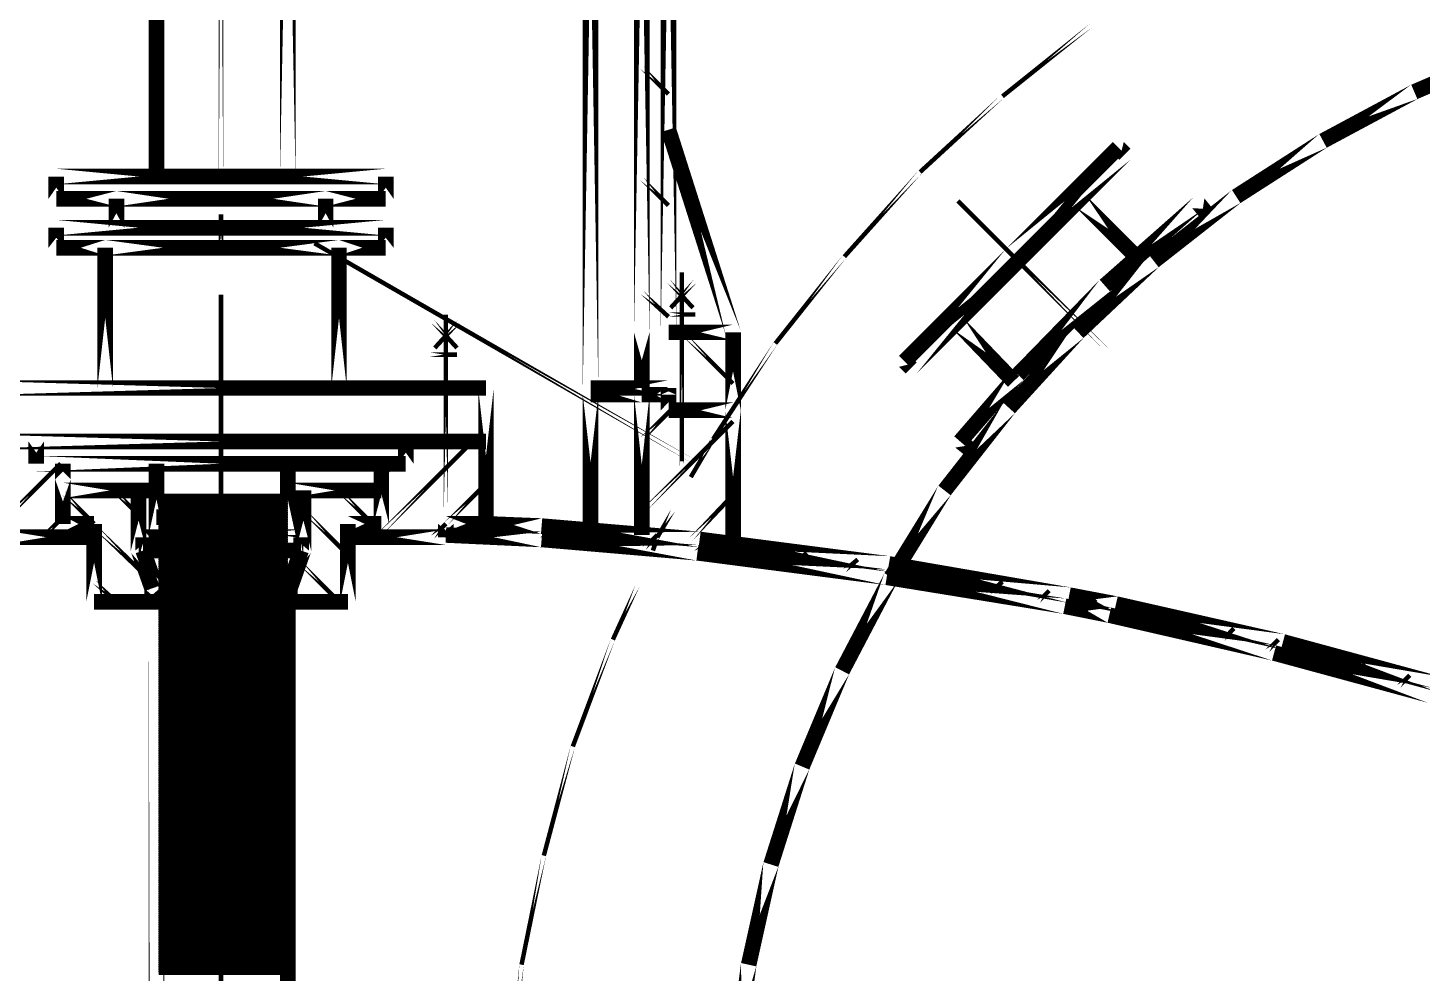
# Model space of a CAD drawing. Extents: x 0 to 359, y 1 to 652.
# Drawn here: x 228.6 to 281.6, y 506.2 to 542.1 of the extents above; entities that cross this region are included whole.
import ezdxf

# ---------------------------------------------------------------- set-up
doc = ezdxf.new("R2010")
doc.units = 0
doc.layers.add('C00-00-00-BLACK', color=7, linetype='CONTINUOUS')
doc.layers.add('CFF-FF-FF-WHITE', color=7, linetype='CONTINUOUS')

msp = doc.modelspace()

# ---------------------------------------------------------------- linework, layer by layer
at = {"layer": 'C00-00-00-BLACK'}
for points, const_width in [([(233.511, 567.013), (233.511, 536.533), (233.511, 567.013)], 0.5927), ([(238.505, 536.448), (238.505, 566.928), (238.505, 536.448)], 0.5927), ([(251.967, 530.521), (251.967, 563.118), (251.967, 530.521)], 0.5927), ([(252.984, 530.521), (252.984, 563.118), (252.984, 530.521)], 0.5927), ([(250.02, 528.405), (250.02, 562.695), (250.02, 528.405)], 0.5927), ([(235.966, 536.448), (235.966, 561.848), (235.966, 536.448)], 0.1693), ([(269.07, 542.205), (265.684, 539.496), (269.07, 542.205)], 0.1693), ([(284.904, 541.189), (281.347, 539.665), (284.904, 541.189)], 0.5927), ([(251.967, 540.597), (252.984, 539.581), (251.967, 540.597)], 0.1693), ([(281.347, 539.665), (277.876, 537.803), (281.347, 539.665)], 0.5927), ([(265.684, 539.496), (262.551, 536.617), (265.684, 539.496)], 0.1693), ([(255.439, 530.521), (252.984, 538.226), (255.439, 530.521)], 0.5927), ([(266.022, 533.485), (270.087, 537.549), (266.022, 533.485)], 0.5927), ([(270.087, 537.549), (270.341, 537.295), (270.087, 537.549)], 0.5927), ([(277.876, 537.803), (274.574, 535.686), (277.876, 537.803)], 0.5927), ([(270.341, 537.295), (266.277, 533.231), (270.341, 537.295)], 0.5927), ([(229.701, 535.601), (229.701, 536.448), (229.701, 535.601)], 0.5927), ([(229.701, 536.448), (235.966, 536.448), (229.701, 536.448)], 0.5927), ([(242.232, 536.448), (235.966, 536.448), (242.232, 536.448)], 0.5927), ([(242.232, 535.601), (242.232, 536.448), (242.232, 535.601)], 0.5927), ([(262.551, 536.617), (259.672, 533.4), (262.551, 536.617)], 0.1693), ([(251.967, 536.363), (252.984, 535.347), (251.967, 536.363)], 0.1693), ([(231.987, 535.601), (229.701, 535.601), (231.987, 535.601)], 0.5927), ([(231.987, 534.501), (231.987, 535.601), (231.987, 534.501)], 0.5927), ([(231.987, 535.601), (235.966, 535.601), (231.987, 535.601)], 0.5927), ([(239.945, 535.601), (235.966, 535.601), (239.945, 535.601)], 0.5927), ([(239.945, 534.501), (239.945, 535.601), (239.945, 534.501)], 0.5927), ([(239.945, 535.601), (242.232, 535.601), (239.945, 535.601)], 0.5927), ([(269.663, 529.844), (263.991, 535.517), (269.663, 529.844)], 0.1693), ([(268.647, 535.517), (270.764, 533.4), (268.647, 535.517)], 0.5927), ([(273.134, 535.432), (269.579, 532.299), (273.134, 535.432)], 0.5927), ([(274.574, 535.686), (271.442, 533.231), (274.574, 535.686)], 0.5927), ([(273.134, 535.432), (273.473, 535.009), (273.134, 535.432)], 0.5927), ([(235.966, 533.485), (235.966, 535.009), (235.966, 533.485)], 0.1693), ([(229.701, 533.739), (229.701, 534.501), (229.701, 533.739)], 0.5927), ([(229.701, 534.501), (235.966, 534.501), (229.701, 534.501)], 0.5927), ([(242.232, 534.501), (235.966, 534.501), (242.232, 534.501)], 0.5927), ([(242.232, 533.739), (242.232, 534.501), (242.232, 533.739)], 0.5927), ([(231.563, 533.739), (229.701, 533.739), (231.563, 533.739)], 0.5927), ([(231.563, 533.739), (235.966, 533.739), (231.563, 533.739)], 0.5927), ([(231.563, 528.405), (231.563, 533.739), (231.563, 528.405)], 0.5927), ([(240.454, 533.739), (235.966, 533.739), (240.454, 533.739)], 0.5927), ([(254.084, 525.526), (239.522, 533.908), (254.084, 525.526)], 0.1693), ([(240.454, 533.739), (242.232, 533.739), (240.454, 533.739)], 0.5927), ([(240.454, 528.405), (240.454, 533.739), (240.454, 528.405)], 0.5927), ([(259.672, 533.4), (257.048, 530.098), (259.672, 533.4)], 0.1693), ([(266.022, 533.485), (261.958, 529.421), (266.022, 533.485)], 0.5927), ([(262.213, 529.167), (266.277, 533.231), (262.213, 529.167)], 0.5927), ([(271.442, 533.231), (268.563, 530.521), (271.442, 533.231)], 0.5927), ([(253.492, 525.103), (253.492, 532.807), (253.492, 525.103)], 0.1693), ([(252.984, 532.469), (253.916, 531.453), (252.984, 532.469)], 0.1693), ([(254, 532.469), (253.068, 531.453), (254, 532.469)], 0.1693), ([(269.579, 532.299), (266.277, 528.913), (269.579, 532.299)], 0.5927), ([(235.966, 506.561), (235.966, 531.961), (235.966, 506.561)], 0.1693), ([(251.967, 532.045), (252.984, 531.114), (251.967, 532.045)], 0.1693), ([(244.518, 523.579), (244.518, 531.199), (244.518, 523.579)], 0.1693), ([(252.984, 531.199), (254, 531.199), (252.984, 531.199)], 0.1693), ([(244.009, 530.945), (244.941, 529.929), (244.009, 530.945)], 0.1693), ([(245.025, 530.945), (244.095, 529.929), (245.025, 530.945)], 0.1693), ([(251.967, 530.521), (251.967, 528.405), (251.967, 530.521)], 0.5927), ([(255.439, 530.521), (252.984, 530.521), (255.439, 530.521)], 0.5927), ([(255.439, 527.558), (255.439, 530.521), (255.439, 527.558)], 0.5927), ([(263.991, 530.86), (266.107, 528.659), (263.991, 530.86)], 0.5927), ([(268.563, 530.521), (265.938, 527.643), (268.563, 530.521)], 0.5927), ([(253.492, 530.521), (255.439, 528.574), (253.492, 530.521)], 0.1693), ([(243.925, 529.675), (244.941, 529.675), (243.925, 529.675)], 0.1693), ([(257.048, 530.098), (254.678, 526.457), (257.048, 530.098)], 0.1693), ([(261.958, 529.421), (262.213, 529.167), (261.958, 529.421)], 0.5927), ([(253.492, 529.167), (253.492, 525.611), (253.492, 529.167)], 0.1693), ([(266.277, 528.913), (264.075, 526.373), (266.277, 528.913)], 0.5927), ([(225.891, 528.405), (246.042, 528.405), (225.891, 528.405)], 0.5927), ([(246.042, 528.405), (246.042, 523.24), (246.042, 528.405)], 0.5927), ([(252.984, 528.405), (250.02, 528.405), (252.984, 528.405)], 0.5927), ([(252.984, 528.151), (252.984, 528.405), (252.984, 528.151)], 0.5927), ([(251.967, 528.151), (250.02, 528.151), (251.967, 528.151)], 0.5927), ([(250.02, 528.151), (250.02, 522.986), (250.02, 528.151)], 0.5927), ([(252.984, 528.151), (251.967, 528.151), (252.984, 528.151)], 0.5927), ([(251.967, 528.151), (251.967, 522.817), (251.967, 528.151)], 0.5927), ([(252.984, 527.558), (252.984, 528.151), (252.984, 527.558)], 0.5927), ([(251.967, 526.457), (253.068, 527.558), (251.967, 526.457)], 0.1693), ([(255.439, 527.558), (252.984, 527.558), (255.439, 527.558)], 0.5927), ([(255.439, 527.558), (255.439, 522.478), (255.439, 527.558)], 0.5927), ([(265.938, 527.643), (263.482, 524.51), (265.938, 527.643)], 0.5927), ([(251.967, 523.663), (255.439, 527.135), (251.967, 523.663)], 0.1693), ([(225.891, 526.373), (246.042, 526.373), (225.891, 526.373)], 0.5927), ([(228.939, 526.373), (228.939, 525.526), (228.939, 526.373)], 0.5927), ([(235.966, 526.457), (235.966, 504.783), (235.966, 526.457)], 0.1693), ([(242.994, 525.526), (242.994, 526.373), (242.994, 525.526)], 0.5927), ([(254.678, 526.457), (253.831, 525.018), (254.678, 526.457)], 0.1693), ([(264.075, 526.373), (264.499, 526.034), (264.075, 526.373)], 0.5927), ([(241.893, 522.732), (245.533, 526.373), (241.893, 522.732)], 0.1693), ([(242.994, 526.034), (243.417, 526.373), (242.994, 526.034)], 0.1693), ([(227.499, 523.155), (229.871, 525.526), (227.499, 523.155)], 0.1693), ([(228.939, 525.526), (242.994, 525.526), (228.939, 525.526)], 0.5927), ([(229.955, 524.933), (229.955, 525.526), (229.955, 524.933)], 0.5927), ([(233.511, 522.817), (233.511, 525.526), (233.511, 522.817)], 0.5927), ([(238.505, 522.817), (238.505, 525.526), (238.505, 522.817)], 0.5927), ([(242.062, 523.24), (242.062, 525.526), (242.062, 523.24)], 0.5927), ([(242.062, 525.018), (242.571, 525.526), (242.062, 525.018)], 0.1693), ([(229.955, 524.933), (229.955, 523.24), (229.955, 524.933)], 0.5927), ([(229.955, 524.51), (233.511, 524.51), (229.955, 524.51)], 0.5927), ([(229.955, 524.425), (231.14, 523.24), (229.955, 524.425)], 0.1693), ([(231.902, 524.51), (232.833, 523.579), (231.902, 524.51)], 0.1693), ([(232.833, 522.224), (232.833, 524.51), (232.833, 522.224)], 0.5927), ([(238.505, 524.51), (242.062, 524.51), (238.505, 524.51)], 0.5927), ([(239.099, 522.224), (239.099, 524.51), (239.099, 522.224)], 0.5927), ([(240.454, 524.51), (241.723, 523.24), (240.454, 524.51)], 0.1693), ([(244.518, 523.24), (246.042, 524.764), (244.518, 523.24)], 0.1693), ([(253.831, 522.647), (255.439, 524.341), (253.831, 522.647)], 0.1693), ([(263.482, 524.51), (261.451, 521.208), (263.482, 524.51)], 0.5927), ([(229.193, 522.732), (229.955, 523.494), (229.193, 522.732)], 0.1693), ([(229.955, 523.24), (231.14, 523.24), (229.955, 523.24)], 0.5927), ([(231.14, 520.277), (231.14, 523.24), (231.14, 520.277)], 0.5927), ([(238.505, 523.494), (233.511, 523.494), (238.505, 523.494)], 0.5927), ([(239.099, 523.748), (240.792, 522.055), (239.099, 523.748)], 0.1693), ([(240.792, 523.24), (242.062, 523.24), (240.792, 523.24)], 0.5927), ([(240.792, 520.277), (240.792, 523.24), (240.792, 520.277)], 0.5927), ([(244.518, 523.24), (244.518, 522.732), (244.518, 523.24)], 0.5927), ([(244.518, 523.24), (246.042, 523.24), (244.518, 523.24)], 0.5927), ([(248.158, 523.155), (246.042, 523.24), (248.158, 523.155)], 0.5927), ([(254.169, 522.647), (248.158, 523.155), (254.169, 522.647)], 0.5927), ([(250.02, 523.071), (250.02, 522.986), (250.02, 523.071)], 0.5927), ([(253.154, 523.748), (252.561, 522.732), (253.154, 523.748)], 0.1693), ([(227.499, 522.732), (231.14, 522.732), (227.499, 522.732)], 0.5927), ([(231.14, 523.155), (233.256, 521.123), (231.14, 523.155)], 0.1693), ([(233.003, 522.224), (233.003, 522.732), (233.003, 522.224)], 0.5927), ([(233.003, 522.732), (233.511, 522.732), (233.003, 522.732)], 0.5927), ([(233.511, 522.817), (233.511, 522.732), (233.511, 522.817)], 0.5927), ([(239.014, 522.732), (233.511, 522.732), (239.014, 522.732)], 0.5927), ([(238.505, 522.732), (238.505, 522.817), (238.505, 522.732)], 0.5927), ([(239.014, 522.224), (239.014, 522.732), (239.014, 522.224)], 0.5927), ([(244.518, 522.732), (240.792, 522.732), (244.518, 522.732)], 0.5927), ([(244.009, 522.732), (244.518, 523.24), (244.009, 522.732)], 0.1693), ([(248.158, 522.647), (244.518, 522.817), (248.158, 522.647)], 0.5927), ([(246.126, 522.732), (246.634, 523.24), (246.126, 522.732)], 0.1693), ([(254.084, 522.139), (248.158, 522.647), (254.084, 522.139)], 0.5927), ([(248.158, 522.647), (248.582, 523.071), (248.158, 522.647)], 0.1693), ([(250.106, 522.478), (250.613, 522.986), (250.106, 522.478)], 0.1693), ([(252.053, 522.309), (252.561, 522.817), (252.053, 522.309)], 0.1693), ([(252.561, 522.732), (252.392, 522.224), (252.561, 522.732)], 0.1693), ([(261.366, 521.716), (254.169, 522.647), (261.366, 521.716)], 0.5927), ([(232.833, 522.224), (233.342, 520.785), (232.833, 522.224)], 0.5927), ([(233.003, 522.224), (232.833, 522.224), (233.003, 522.224)], 0.5927), ([(235.966, 522.224), (233.003, 522.224), (235.966, 522.224)], 0.5927), ([(233.511, 520.785), (233.003, 522.224), (233.511, 520.785)], 0.5927), ([(235.966, 522.224), (239.014, 522.224), (235.966, 522.224)], 0.5927), ([(238.505, 520.785), (239.014, 522.224), (238.505, 520.785)], 0.5927), ([(239.099, 522.224), (238.591, 520.785), (239.099, 522.224)], 0.5927), ([(239.014, 522.224), (239.099, 522.224), (239.014, 522.224)], 0.5927), ([(261.282, 521.208), (254.084, 522.139), (261.282, 521.208)], 0.5927), ([(254, 522.139), (254.508, 522.563), (254, 522.139)], 0.1693), ([(255.947, 521.885), (256.37, 522.393), (255.947, 521.885)], 0.1693), ([(238.93, 521.801), (240.454, 520.277), (238.93, 521.801)], 0.1693), ([(257.81, 521.716), (258.233, 522.139), (257.81, 521.716)], 0.1693), ([(259.672, 521.462), (260.181, 521.885), (259.672, 521.462)], 0.1693), ([(268.224, 520.531), (261.366, 521.716), (268.224, 520.531)], 0.5927), ([(261.451, 521.208), (259.588, 517.652), (261.451, 521.208)], 0.5927), ([(268.055, 520.107), (261.282, 521.208), (268.055, 520.107)], 0.5927), ([(261.535, 521.208), (261.958, 521.631), (261.535, 521.208)], 0.1693), ([(263.398, 520.869), (263.821, 521.377), (263.398, 520.869)], 0.1693), ([(231.14, 521.039), (231.987, 520.277), (231.14, 521.039)], 0.1693), ([(233.342, 520.785), (238.591, 520.785), (233.342, 520.785)], 0.5927), ([(233.342, 520.785), (233.342, 520.277), (233.342, 520.785)], 0.5927), ([(233.511, 520.785), (233.511, 271.356), (233.511, 520.785)], 0.5927), ([(238.505, 271.356), (238.505, 520.785), (238.505, 271.356)], 0.5927), ([(238.591, 520.785), (238.591, 520.277), (238.591, 520.785)], 0.5927), ([(251.799, 520.869), (250.868, 518.837), (251.799, 520.869)], 0.1693), ([(265.176, 520.615), (265.684, 521.039), (265.176, 520.615)], 0.1693), ([(267.039, 520.277), (267.462, 520.7), (267.039, 520.277)], 0.1693), ([(270.002, 520.192), (268.224, 520.531), (270.002, 520.192)], 0.5927), ([(235.966, 520.277), (231.14, 520.277), (235.966, 520.277)], 0.5927), ([(235.289, 520.277), (233.342, 520.277), (235.289, 520.277)], 0.5927), ([(235.289, 520.277), (238.591, 520.277), (235.289, 520.277)], 0.5927), ([(235.966, 520.277), (240.792, 520.277), (235.966, 520.277)], 0.5927), ([(269.748, 519.769), (268.055, 520.107), (269.748, 519.769)], 0.5927), ([(268.817, 519.938), (269.24, 520.361), (268.817, 519.938)], 0.1693), ([(276.352, 518.753), (270.002, 520.192), (276.352, 518.753)], 0.5927), ([(276.013, 518.329), (269.748, 519.769), (276.013, 518.329)], 0.5927), ([(270.594, 519.599), (271.017, 520.023), (270.594, 519.599)], 0.1693), ([(272.288, 519.176), (272.711, 519.599), (272.288, 519.176)], 0.1693), ([(274.066, 518.837), (274.489, 519.261), (274.066, 518.837)], 0.1693), ([(250.868, 518.837), (249.344, 514.773), (250.868, 518.837)], 0.1693), ([(275.759, 518.414), (276.182, 518.837), (275.759, 518.414)], 0.1693), ([(281.94, 516.721), (276.013, 518.329), (281.94, 516.721)], 0.5927), ([(282.279, 517.144), (276.352, 518.753), (282.279, 517.144)], 0.5927), ([(277.453, 517.991), (277.876, 518.414), (277.453, 517.991)], 0.1693), ([(259.588, 517.652), (258.064, 514.011), (259.588, 517.652)], 0.5927), ([(279.146, 517.567), (279.484, 517.906), (279.146, 517.567)], 0.1693), ([(280.755, 517.059), (281.178, 517.483), (280.755, 517.059)], 0.1693), ([(249.344, 514.773), (248.243, 510.625), (249.344, 514.773)], 0.1693), ([(258.064, 514.011), (256.879, 510.286), (258.064, 514.011)], 0.5927), ([(248.243, 510.625), (247.396, 506.476), (248.243, 510.625)], 0.1693), ([(256.879, 510.286), (256.033, 506.476), (256.879, 510.286)], 0.5927), ([(247.396, 506.476), (246.972, 502.158), (247.396, 506.476)], 0.1693), ([(256.033, 506.476), (255.524, 502.581), (256.033, 506.476)], 0.5927)]:
    msp.add_lwpolyline(points, close=True, dxfattribs=dict(at, const_width=const_width))
at = {"layer": 'CFF-FF-FF-WHITE', "const_width": 0.0931}
for points in [[(233.595, 524.341), (238.505, 524.341)], [(233.595, 524.256), (238.505, 524.256)], [(233.595, 524.171), (238.505, 524.171)], [(233.595, 524.087), (238.505, 524.087)], [(233.595, 524.002), (238.505, 524.002)], [(233.595, 523.917), (238.505, 523.917)], [(233.595, 523.833), (238.505, 523.833)], [(233.595, 523.748), (238.505, 523.748)], [(233.595, 523.663), (238.505, 523.663)], [(233.595, 523.579), (238.505, 523.579)], [(233.595, 523.494), (238.505, 523.494)], [(233.595, 523.409), (238.505, 523.409)], [(233.595, 523.325), (238.505, 523.325)], [(233.595, 523.24), (238.505, 523.24)], [(233.595, 523.155), (238.505, 523.155)], [(233.595, 523.071), (238.505, 523.071)], [(233.595, 522.986), (238.505, 522.986)], [(233.595, 522.901), (238.505, 522.901)], [(233.595, 522.817), (238.505, 522.817)], [(233.595, 522.732), (238.505, 522.732)], [(233.595, 522.647), (238.505, 522.647)], [(233.595, 522.563), (238.505, 522.563)], [(233.595, 522.478), (238.505, 522.478)], [(233.595, 522.393), (238.505, 522.393)], [(233.595, 522.309), (238.505, 522.309)], [(233.595, 522.224), (238.505, 522.224)], [(233.595, 522.139), (238.505, 522.139)], [(233.595, 522.055), (238.505, 522.055)], [(233.595, 521.97), (238.505, 521.97)], [(233.595, 521.885), (238.505, 521.885)], [(233.595, 521.801), (238.505, 521.801)], [(233.595, 521.716), (238.505, 521.716)], [(233.595, 521.631), (238.505, 521.631)], [(233.595, 521.547), (238.505, 521.547)], [(233.595, 521.462), (238.505, 521.462)], [(233.595, 521.377), (238.505, 521.377)], [(233.595, 521.293), (238.505, 521.293)], [(233.595, 521.208), (238.505, 521.208)], [(233.595, 521.123), (238.505, 521.123)], [(233.595, 521.039), (238.505, 521.039)], [(233.595, 520.954), (238.505, 520.954)], [(233.595, 520.869), (238.505, 520.869)], [(233.595, 520.785), (238.505, 520.785)], [(233.595, 520.7), (238.505, 520.7)], [(233.595, 520.615), (238.505, 520.615)], [(233.595, 520.531), (238.505, 520.531)], [(233.595, 520.446), (238.505, 520.446)], [(233.595, 520.361), (238.505, 520.361)], [(233.595, 520.277), (238.505, 520.277)], [(233.595, 520.192), (238.505, 520.192)], [(233.595, 520.107), (238.505, 520.107)], [(233.595, 520.023), (238.505, 520.023)], [(233.595, 519.938), (238.505, 519.938)], [(233.595, 519.853), (238.505, 519.853)], [(233.595, 519.769), (238.505, 519.769)], [(233.595, 519.684), (238.505, 519.684)], [(233.595, 519.599), (238.505, 519.599)], [(233.595, 519.515), (238.505, 519.515)], [(233.595, 519.43), (238.505, 519.43)], [(233.595, 519.345), (238.505, 519.345)], [(233.595, 519.261), (238.505, 519.261)], [(233.595, 519.176), (238.505, 519.176)], [(233.595, 519.091), (238.505, 519.091)], [(233.595, 519.007), (238.505, 519.007)], [(233.595, 518.922), (238.505, 518.922)], [(233.595, 518.837), (238.505, 518.837)], [(233.595, 518.753), (238.505, 518.753)], [(233.595, 518.668), (238.505, 518.668)], [(233.595, 518.583), (238.505, 518.583)], [(233.595, 518.499), (238.505, 518.499)], [(233.595, 518.414), (238.505, 518.414)], [(233.595, 518.329), (238.505, 518.329)], [(233.595, 518.245), (238.505, 518.245)], [(233.595, 518.16), (238.505, 518.16)], [(233.595, 518.075), (238.505, 518.075)], [(233.595, 517.991), (238.505, 517.991)], [(233.595, 517.906), (238.505, 517.906)], [(233.595, 517.821), (238.505, 517.821)], [(233.595, 517.737), (238.505, 517.737)], [(233.595, 517.652), (238.505, 517.652)], [(233.595, 517.567), (238.505, 517.567)], [(233.595, 517.483), (238.505, 517.483)], [(233.595, 517.398), (238.505, 517.398)], [(233.595, 517.313), (238.505, 517.313)], [(233.595, 517.229), (238.505, 517.229)], [(233.595, 517.144), (238.505, 517.144)], [(233.595, 517.059), (238.505, 517.059)], [(233.595, 516.975), (238.505, 516.975)], [(233.595, 516.89), (238.505, 516.89)], [(233.595, 516.805), (238.505, 516.805)], [(233.595, 516.721), (238.505, 516.721)], [(233.595, 516.636), (238.505, 516.636)], [(233.595, 516.551), (238.505, 516.551)], [(233.595, 516.467), (238.505, 516.467)], [(233.595, 516.382), (238.505, 516.382)], [(233.595, 516.297), (238.505, 516.297)], [(233.595, 516.213), (238.505, 516.213)], [(233.595, 516.128), (238.505, 516.128)], [(233.595, 516.043), (238.505, 516.043)], [(233.595, 515.959), (238.505, 515.959)], [(233.595, 515.874), (238.505, 515.874)], [(233.595, 515.789), (238.505, 515.789)], [(233.595, 515.705), (238.505, 515.705)], [(233.595, 515.62), (238.505, 515.62)], [(233.595, 515.535), (238.505, 515.535)], [(233.595, 515.451), (238.505, 515.451)], [(233.595, 515.366), (238.505, 515.366)], [(233.595, 515.281), (238.505, 515.281)], [(233.595, 515.197), (238.505, 515.197)], [(233.595, 515.112), (238.505, 515.112)], [(233.595, 515.027), (238.505, 515.027)], [(233.595, 514.943), (238.505, 514.943)], [(233.595, 514.858), (238.505, 514.858)], [(233.595, 514.773), (238.505, 514.773)], [(233.595, 514.689), (238.505, 514.689)], [(233.595, 514.604), (238.505, 514.604)], [(233.595, 514.519), (238.505, 514.519)], [(233.595, 514.435), (238.505, 514.435)], [(233.595, 514.35), (238.505, 514.35)], [(233.595, 514.265), (238.505, 514.265)], [(233.595, 514.181), (238.505, 514.181)], [(233.595, 514.096), (238.505, 514.096)], [(233.595, 514.011), (238.505, 514.011)], [(233.595, 513.927), (238.505, 513.927)], [(233.595, 513.842), (238.505, 513.842)], [(233.595, 513.757), (238.505, 513.757)], [(233.595, 513.673), (238.505, 513.673)], [(233.595, 513.588), (238.505, 513.588)], [(233.595, 513.503), (238.505, 513.503)], [(233.595, 513.419), (238.505, 513.419)], [(233.595, 513.334), (238.505, 513.334)], [(233.595, 513.249), (238.505, 513.249)], [(233.595, 513.165), (238.505, 513.165)], [(233.595, 513.08), (238.505, 513.08)], [(233.595, 512.995), (238.505, 512.995)], [(233.595, 512.911), (238.505, 512.911)], [(233.595, 512.826), (238.505, 512.826)], [(233.595, 512.741), (238.505, 512.741)], [(233.595, 512.657), (238.505, 512.657)], [(233.595, 512.572), (238.505, 512.572)], [(233.595, 512.487), (238.505, 512.487)], [(233.595, 512.403), (238.505, 512.403)], [(233.595, 512.318), (238.505, 512.318)], [(233.595, 512.233), (238.505, 512.233)], [(233.595, 512.149), (238.505, 512.149)], [(233.595, 512.064), (238.505, 512.064)], [(233.595, 511.979), (238.505, 511.979)], [(233.595, 511.895), (238.505, 511.895)], [(233.595, 511.81), (238.505, 511.81)], [(233.595, 511.725), (238.505, 511.725)], [(233.595, 511.641), (238.505, 511.641)], [(233.595, 511.556), (238.505, 511.556)], [(233.595, 511.471), (238.505, 511.471)], [(233.595, 511.387), (238.505, 511.387)], [(233.595, 511.302), (238.505, 511.302)], [(233.595, 511.217), (238.505, 511.217)], [(233.595, 511.133), (238.505, 511.133)], [(233.595, 511.048), (238.505, 511.048)], [(233.595, 510.963), (238.505, 510.963)], [(233.595, 510.879), (238.505, 510.879)], [(233.595, 510.794), (238.505, 510.794)], [(233.595, 510.709), (238.505, 510.709)], [(233.595, 510.625), (238.505, 510.625)], [(233.595, 510.54), (238.505, 510.54)], [(233.595, 510.455), (238.505, 510.455)], [(233.595, 510.371), (238.505, 510.371)], [(233.595, 510.286), (238.505, 510.286)], [(233.595, 510.201), (238.505, 510.201)], [(233.595, 510.117), (238.505, 510.117)], [(233.595, 510.032), (238.505, 510.032)], [(233.595, 509.947), (238.505, 509.947)], [(233.595, 509.863), (238.505, 509.863)], [(233.595, 509.778), (238.505, 509.778)], [(233.595, 509.693), (238.505, 509.693)], [(233.595, 509.609), (238.505, 509.609)], [(233.595, 509.524), (238.505, 509.524)], [(233.595, 509.439), (238.505, 509.439)], [(233.595, 509.355), (238.505, 509.355)], [(233.595, 509.27), (238.505, 509.27)], [(233.595, 509.185), (238.505, 509.185)], [(233.595, 509.101), (238.505, 509.101)], [(233.595, 509.016), (238.505, 509.016)], [(233.595, 508.931), (238.505, 508.931)], [(233.595, 508.847), (238.505, 508.847)], [(233.595, 508.762), (238.505, 508.762)], [(233.595, 508.677), (238.505, 508.677)], [(233.595, 508.593), (238.505, 508.593)], [(233.595, 508.508), (238.505, 508.508)], [(233.595, 508.423), (238.505, 508.423)], [(233.595, 508.339), (238.505, 508.339)], [(233.595, 508.254), (238.505, 508.254)], [(233.595, 508.169), (238.505, 508.169)], [(233.595, 508.085), (238.505, 508.085)], [(233.595, 508), (238.505, 508)], [(233.595, 507.915), (238.505, 507.915)], [(233.595, 507.831), (238.505, 507.831)], [(233.595, 507.746), (238.505, 507.746)], [(233.595, 507.661), (238.505, 507.661)], [(233.595, 507.577), (238.505, 507.577)], [(233.595, 507.492), (238.505, 507.492)], [(233.595, 507.407), (238.505, 507.407)], [(233.595, 507.323), (238.505, 507.323)], [(233.595, 507.238), (238.505, 507.238)], [(233.595, 507.153), (238.505, 507.153)], [(233.595, 507.069), (238.505, 507.069)], [(233.595, 506.984), (238.505, 506.984)], [(233.595, 506.899), (238.505, 506.899)], [(233.595, 506.815), (238.505, 506.815)], [(233.595, 506.73), (238.505, 506.73)], [(233.595, 506.645), (238.505, 506.645)], [(233.595, 506.561), (238.505, 506.561)], [(233.595, 506.476), (238.505, 506.476)], [(233.595, 506.391), (238.505, 506.391)], [(233.595, 506.307), (238.505, 506.307)], [(233.595, 506.222), (238.505, 506.222)], [(233.595, 506.137), (238.505, 506.137)]]:
    msp.add_lwpolyline(points, dxfattribs=at)
at = {"layer": 'CFF-FF-FF-WHITE'}
for points in [[(233.595, 524.341), (238.505, 524.341)], [(233.595, 524.256), (238.505, 524.256)], [(233.595, 524.171), (238.505, 524.171)], [(233.595, 524.087), (238.505, 524.087)], [(233.595, 524.002), (238.505, 524.002)], [(233.595, 523.917), (238.505, 523.917)], [(233.595, 523.833), (238.505, 523.833)], [(233.595, 523.748), (238.505, 523.748)], [(233.595, 523.663), (238.505, 523.663)], [(233.595, 523.579), (238.505, 523.579)], [(233.595, 523.494), (238.505, 523.494)], [(233.595, 523.409), (238.505, 523.409)], [(233.595, 523.325), (238.505, 523.325)], [(233.595, 523.24), (238.505, 523.24)], [(233.595, 523.155), (238.505, 523.155)], [(233.595, 523.071), (238.505, 523.071)], [(233.595, 522.986), (238.505, 522.986)], [(233.595, 522.901), (238.505, 522.901)], [(233.595, 522.817), (238.505, 522.817)], [(233.595, 522.732), (238.505, 522.732)], [(233.595, 522.647), (238.505, 522.647)], [(233.595, 522.563), (238.505, 522.563)], [(233.595, 522.478), (238.505, 522.478)], [(233.595, 522.393), (238.505, 522.393)], [(233.595, 522.309), (238.505, 522.309)], [(233.595, 522.224), (238.505, 522.224)], [(233.595, 522.139), (238.505, 522.139)], [(233.595, 522.055), (238.505, 522.055)], [(233.595, 521.97), (238.505, 521.97)], [(233.595, 521.885), (238.505, 521.885)], [(233.595, 521.801), (238.505, 521.801)], [(233.595, 521.716), (238.505, 521.716)], [(233.595, 521.631), (238.505, 521.631)], [(233.595, 521.547), (238.505, 521.547)], [(233.595, 521.462), (238.505, 521.462)], [(233.595, 521.377), (238.505, 521.377)], [(233.595, 521.293), (238.505, 521.293)], [(233.595, 521.208), (238.505, 521.208)], [(233.595, 521.123), (238.505, 521.123)], [(233.595, 521.039), (238.505, 521.039)], [(233.595, 520.954), (238.505, 520.954)], [(233.595, 520.869), (238.505, 520.869)], [(233.595, 520.785), (238.505, 520.785)], [(233.595, 520.7), (238.505, 520.7)], [(233.595, 520.615), (238.505, 520.615)], [(233.595, 520.531), (238.505, 520.531)], [(233.595, 520.446), (238.505, 520.446)], [(233.595, 520.361), (238.505, 520.361)], [(233.595, 520.277), (238.505, 520.277)], [(233.595, 520.192), (238.505, 520.192)], [(233.595, 520.107), (238.505, 520.107)], [(233.595, 520.023), (238.505, 520.023)], [(233.595, 519.938), (238.505, 519.938)], [(233.595, 519.853), (238.505, 519.853)], [(233.595, 519.769), (238.505, 519.769)], [(233.595, 519.684), (238.505, 519.684)], [(233.595, 519.599), (238.505, 519.599)], [(233.595, 519.515), (238.505, 519.515)], [(233.595, 519.43), (238.505, 519.43)], [(233.595, 519.345), (238.505, 519.345)], [(233.595, 519.261), (238.505, 519.261)], [(233.595, 519.176), (238.505, 519.176)], [(233.595, 519.091), (238.505, 519.091)], [(233.595, 519.007), (238.505, 519.007)], [(233.595, 518.922), (238.505, 518.922)], [(233.595, 518.837), (238.505, 518.837)], [(233.595, 518.753), (238.505, 518.753)], [(233.595, 518.668), (238.505, 518.668)], [(233.595, 518.583), (238.505, 518.583)], [(233.595, 518.499), (238.505, 518.499)], [(233.595, 518.414), (238.505, 518.414)], [(233.595, 518.329), (238.505, 518.329)], [(233.595, 518.245), (238.505, 518.245)], [(233.595, 518.16), (238.505, 518.16)], [(233.595, 518.075), (238.505, 518.075)], [(233.595, 517.991), (238.505, 517.991)], [(233.595, 517.906), (238.505, 517.906)], [(233.595, 517.821), (238.505, 517.821)], [(233.595, 517.737), (238.505, 517.737)], [(233.595, 517.652), (238.505, 517.652)], [(233.595, 517.567), (238.505, 517.567)], [(233.595, 517.483), (238.505, 517.483)], [(233.595, 517.398), (238.505, 517.398)], [(233.595, 517.313), (238.505, 517.313)], [(233.595, 517.229), (238.505, 517.229)], [(233.595, 517.144), (238.505, 517.144)], [(233.595, 517.059), (238.505, 517.059)], [(233.595, 516.975), (238.505, 516.975)], [(233.595, 516.89), (238.505, 516.89)], [(233.595, 516.805), (238.505, 516.805)], [(233.595, 516.721), (238.505, 516.721)], [(233.595, 516.636), (238.505, 516.636)], [(233.595, 516.551), (238.505, 516.551)], [(233.595, 516.467), (238.505, 516.467)], [(233.595, 516.382), (238.505, 516.382)], [(233.595, 516.297), (238.505, 516.297)], [(233.595, 516.213), (238.505, 516.213)], [(233.595, 516.128), (238.505, 516.128)], [(233.595, 516.043), (238.505, 516.043)], [(233.595, 515.959), (238.505, 515.959)], [(233.595, 515.874), (238.505, 515.874)], [(233.595, 515.789), (238.505, 515.789)], [(233.595, 515.705), (238.505, 515.705)], [(233.595, 515.62), (238.505, 515.62)], [(233.595, 515.535), (238.505, 515.535)], [(233.595, 515.451), (238.505, 515.451)], [(233.595, 515.366), (238.505, 515.366)], [(233.595, 515.281), (238.505, 515.281)], [(233.595, 515.197), (238.505, 515.197)], [(233.595, 515.112), (238.505, 515.112)], [(233.595, 515.027), (238.505, 515.027)], [(233.595, 514.943), (238.505, 514.943)], [(233.595, 514.858), (238.505, 514.858)], [(233.595, 514.773), (238.505, 514.773)], [(233.595, 514.689), (238.505, 514.689)], [(233.595, 514.604), (238.505, 514.604)], [(233.595, 514.519), (238.505, 514.519)], [(233.595, 514.435), (238.505, 514.435)], [(233.595, 514.35), (238.505, 514.35)], [(233.595, 514.265), (238.505, 514.265)], [(233.595, 514.181), (238.505, 514.181)], [(233.595, 514.096), (238.505, 514.096)], [(233.595, 514.011), (238.505, 514.011)], [(233.595, 513.927), (238.505, 513.927)], [(233.595, 513.842), (238.505, 513.842)], [(233.595, 513.757), (238.505, 513.757)], [(233.595, 513.673), (238.505, 513.673)], [(233.595, 513.588), (238.505, 513.588)], [(233.595, 513.503), (238.505, 513.503)], [(233.595, 513.419), (238.505, 513.419)], [(233.595, 513.334), (238.505, 513.334)], [(233.595, 513.249), (238.505, 513.249)], [(233.595, 513.165), (238.505, 513.165)], [(233.595, 513.08), (238.505, 513.08)], [(233.595, 512.995), (238.505, 512.995)], [(233.595, 512.911), (238.505, 512.911)], [(233.595, 512.826), (238.505, 512.826)], [(233.595, 512.741), (238.505, 512.741)], [(233.595, 512.657), (238.505, 512.657)], [(233.595, 512.572), (238.505, 512.572)], [(233.595, 512.487), (238.505, 512.487)], [(233.595, 512.403), (238.505, 512.403)], [(233.595, 512.318), (238.505, 512.318)], [(233.595, 512.233), (238.505, 512.233)], [(233.595, 512.149), (238.505, 512.149)], [(233.595, 512.064), (238.505, 512.064)], [(233.595, 511.979), (238.505, 511.979)], [(233.595, 511.895), (238.505, 511.895)], [(233.595, 511.81), (238.505, 511.81)], [(233.595, 511.725), (238.505, 511.725)], [(233.595, 511.641), (238.505, 511.641)], [(233.595, 511.556), (238.505, 511.556)], [(233.595, 511.471), (238.505, 511.471)], [(233.595, 511.387), (238.505, 511.387)], [(233.595, 511.302), (238.505, 511.302)], [(233.595, 511.217), (238.505, 511.217)], [(233.595, 511.133), (238.505, 511.133)], [(233.595, 511.048), (238.505, 511.048)], [(233.595, 510.963), (238.505, 510.963)], [(233.595, 510.879), (238.505, 510.879)], [(233.595, 510.794), (238.505, 510.794)], [(233.595, 510.709), (238.505, 510.709)], [(233.595, 510.625), (238.505, 510.625)], [(233.595, 510.54), (238.505, 510.54)], [(233.595, 510.455), (238.505, 510.455)], [(233.595, 510.371), (238.505, 510.371)], [(233.595, 510.286), (238.505, 510.286)], [(233.595, 510.201), (238.505, 510.201)], [(233.595, 510.117), (238.505, 510.117)], [(233.595, 510.032), (238.505, 510.032)], [(233.595, 509.947), (238.505, 509.947)], [(233.595, 509.863), (238.505, 509.863)], [(233.595, 509.778), (238.505, 509.778)], [(233.595, 509.693), (238.505, 509.693)], [(233.595, 509.609), (238.505, 509.609)], [(233.595, 509.524), (238.505, 509.524)], [(233.595, 509.439), (238.505, 509.439)], [(233.595, 509.355), (238.505, 509.355)], [(233.595, 509.27), (238.505, 509.27)], [(233.595, 509.185), (238.505, 509.185)], [(233.595, 509.101), (238.505, 509.101)], [(233.595, 509.016), (238.505, 509.016)], [(233.595, 508.931), (238.505, 508.931)], [(233.595, 508.847), (238.505, 508.847)], [(233.595, 508.762), (238.505, 508.762)], [(233.595, 508.677), (238.505, 508.677)], [(233.595, 508.593), (238.505, 508.593)], [(233.595, 508.508), (238.505, 508.508)], [(233.595, 508.423), (238.505, 508.423)], [(233.595, 508.339), (238.505, 508.339)], [(233.595, 508.254), (238.505, 508.254)], [(233.595, 508.169), (238.505, 508.169)], [(233.595, 508.085), (238.505, 508.085)], [(233.595, 508), (238.505, 508)], [(233.595, 507.915), (238.505, 507.915)], [(233.595, 507.831), (238.505, 507.831)], [(233.595, 507.746), (238.505, 507.746)], [(233.595, 507.661), (238.505, 507.661)], [(233.595, 507.577), (238.505, 507.577)], [(233.595, 507.492), (238.505, 507.492)], [(233.595, 507.407), (238.505, 507.407)], [(233.595, 507.323), (238.505, 507.323)], [(233.595, 507.238), (238.505, 507.238)], [(233.595, 507.153), (238.505, 507.153)], [(233.595, 507.069), (238.505, 507.069)], [(233.595, 506.984), (238.505, 506.984)], [(233.595, 506.899), (238.505, 506.899)], [(233.595, 506.815), (238.505, 506.815)], [(233.595, 506.73), (238.505, 506.73)], [(233.595, 506.645), (238.505, 506.645)], [(233.595, 506.561), (238.505, 506.561)], [(233.595, 506.476), (238.505, 506.476)], [(233.595, 506.391), (238.505, 506.391)], [(233.595, 506.307), (238.505, 506.307)], [(233.595, 506.222), (238.505, 506.222)]]:
    msp.add_lwpolyline(points, close=True, dxfattribs=at)

doc.saveas('drawing.dxf')
